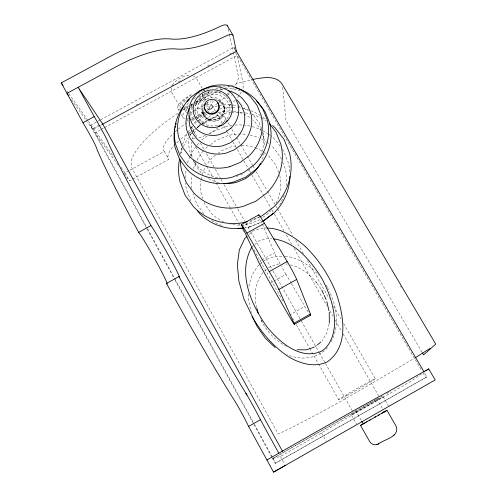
<?xml version="1.0" encoding="UTF-8"?>
<svg xmlns="http://www.w3.org/2000/svg" width="497" height="497" viewBox="0 0 497 497"><rect width="100%" height="100%" fill="white"/><g stroke="black" fill="none" stroke-linecap="round" stroke-linejoin="round"><path stroke-width="0.37" stroke-dasharray="2.48 1.86" d="M248.606 293.932L248.55 299.977L251.246 312.601M171.248 87.988L171.595 92.094L179.976 106.973M351.342 414.865L383.168 396.705L351.342 414.865L356.498 423.972M181.921 148.013L181.026 153.039A58.435 56.546 -15.6 0 1 182.275 149.417M329.138 323.839L326.833 333.009L321.963 341.091M248.854 286.409L251.73 275.636L257.514 266.28L259.26 264.864M330.996 341.793C339.513 327.02 337.208 307.904 330.008 293.019M262.913 272.549C255.172 282.395 253.545 295.901 256.831 307.773M172.36 85.192C176.137 79.675 182.604 76.016 189.195 75.196M251.718 247.332L258.819 240.958L268.001 238.268L271.809 238.684M249.214 234.466L253.141 230.95L264.006 227.769L266.23 228.011M315.042 346.825L316.775 345.39M327.535 347.558C317.496 359.051 300.492 360.667 287.073 354.591M259.838 264.392L265.64 259.664L275.543 256.222L284.371 256.191M264.628 271.151L266.342 269.753M268.628 267.889L269.772 266.957L278.134 264.044L280.289 264.037M262.919 217.4L268.392 213.288A41.649 40.419 -16.1 0 0 270.983 210.504M247.823 170.67L251.494 167.924M207.553 146.832L206.373 147.702A49.408 47.929 -15.7 0 0 204.329 149.796M210.492 144.652L216.369 140.291L227.874 135.619A46.842 45.42 -15.8 0 1 247.046 134.482M215.487 155.257L213.076 157.046A41.655 40.443 -15.7 0 0 206.491 165.221M217.891 153.461L221.507 150.777L231.223 146.832A39.499 38.331 -15.8 0 1 237.846 145.646M207.15 114.136L196.433 122.051A52.955 51.141 -15.7 0 0 194.358 124.157M210.504 115.876L202.751 121.603A38.232 36.846 -15.7 0 0 197.495 127.835M196.321 128.338L200.676 125.12M201.297 124.66L208.137 119.603L221.73 114.099A55.403 53.577 -15.7 0 1 230.832 112.452M201.695 139.968L207.193 135.892M209.635 134.084L212.691 131.823L225.34 126.698A51.533 49.924 -15.8 0 1 232.018 125.368M193.6 99.009L197.203 96.356M198.682 97.325L202.733 94.349M204.783 112.216L200.527 115.354A38.971 37.517 -15.7 0 0 197.433 118.677M207.212 110.421L208.429 109.52L217.524 105.842A36.952 35.56 -15.7 0 1 232.428 104.898M421.767 373.812L414.871 378.671A55.099 0.559 -29.7 0 1 364.966 407.714A47.65 0.441 -29.7 0 0 321.621 432.968L280.42 456.439L273.039 458.364L381.994 396.302M177.802 113.316C163.867 122.759 150.33 133.159 139.52 146.168C134.973 152.467 128.313 160.835 132.326 168.93L278.183 434.024C325.119 411.926 369.544 384.492 414.336 358.306M272.194 457.861L275.17 463.31L275.642 463.129L425.736 377.571L426.898 376.825L424.5 372.719M183.517 109.694L187.965 106.88M190.6 105.37L192.581 104.233M195.874 102.339L217.86 91.255M272.542 458.495L378.335 398.234M386.703 393.618L390.735 391.319M275.17 463.31L426.898 376.825M289.434 315.079L304.854 306.413A16.563 0.864 60.7 0 0 308.42 312.234M270.772 282.818L273.418 281.339M274.077 280.973L285.968 274.319L291.08 283.01M259.869 261.043L261.198 260.298M261.869 259.925L274.524 252.867L259.627 217.537M242.101 226.396L259.328 216.829M120.97 167.259L124.977 172.931L129.046 170.701M129.723 170.328L164.296 151.374A45.059 13.543 -29.6 0 1 174.105 132.711M124.033 173.447L129.382 180.958L132.096 179.467M132.774 179.094L168.75 159.344A45.134 13.189 -29.6 0 1 175.211 144.329M146.739 228.322L90.46 125.343L99.984 120.156M100.661 119.789L233.963 47.203L234.994 48.967M90.46 125.343L92.771 128.599L99.568 124.896M136.265 104.904L137.626 104.159M171.608 85.652L172.968 84.906M178.404 81.949L181.125 80.464M207.628 66.026L209.666 64.914M229.378 54.179L231.416 53.067M100.251 125.48L92.765 129.562L87.429 122.076M100.779 125.194L102.786 124.101M100.493 129.81L95.057 132.774L118.236 165.315M101.177 129.437L103.898 127.953M104.575 127.586L237.199 55.297L243.182 84.061A51.918 16.563 -29.7 0 1 242.561 89.211M262.702 221.575L249.836 226.837A51.564 49.98 -16.1 0 1 244.561 227.961M250.09 220.73L259.092 217.052M259.881 219.686L250.041 223.706A39.518 38.362 -16.1 0 1 243.319 224.911M249.836 226.837L261.987 221.867M220.544 90.05L223.302 88.92M223.992 88.64L229.508 86.391M236.348 176.59L242.729 173.993M211.262 112.471L215.369 110.806M218.053 112.813L219.425 112.26A36.25 34.92 -15.8 0 1 232.59 111.166M202.795 90.883L209.206 88.292M203.975 93.653L209.958 91.231M230.9 85.863L240.039 82.688L251.426 79.663M215.499 119.591L215.816 119.504M285.11 256.185C298.492 257.632 310.047 265.802 319.055 275.425M286.023 264.019L287.459 264.013M290.428 264.889L297.113 266.858L306.463 272.406L314.868 280.289M193.457 75.886L196.203 77.954L202.149 88.224M286.645 346.452C274.798 340.47 265.367 330.114 260.142 317.95M280.196 146.255L275.245 139.769A51.533 49.924 -15.8 0 0 270.809 135.824M282.445 149.206L283.346 150.386L288.359 162.817A54.335 52.645 -16.2 0 1 289.794 171.72M194.849 162.227L198.806 167.551A36.971 35.585 -15.9 0 0 217.58 177.702M193.091 159.854L195.476 165.302L201.086 172.863A36.269 34.952 -16 0 0 202.111 173.875M203.813 213.704L197.005 204.466L192.911 193.755M325.951 285.098L327.243 286.912M71.431 99.611L86.987 121.448M317.024 283.321L321.77 289.987M67.064 91.075L68.4 92.964M68.847 93.598L88 120.672M88.447 121.299L113.844 157.189M400.464 286.073L401.253 287.409M291.478 283.681L304.854 306.413M422.04 352.193L286.005 120.522L282.607 86.528M235.597 52.558L421.816 370.874M423.022 372.93L425.736 377.571M224.942 117.255L226.483 119.945M228.03 122.629L230.353 126.667M231.9 129.35L236.15 136.75M236.535 137.42L240.399 144.142M240.79 144.813L252.383 164.979M252.768 165.65L254.706 169.011M256.247 171.701L267.075 190.525M267.461 191.196L277.121 208.001M277.512 208.672L292.969 235.559M295.678 240.262L303.406 253.706M307.276 260.428L329.306 298.747M333.562 306.14L340.905 318.912M343.607 323.615L375.303 378.733M208.088 91.995L212.275 99.276M383.168 396.705L388.381 405.782M211.84 105.115L215.313 111.166M216.86 113.856L223.42 125.287M223.805 125.965L226.893 131.345M227.278 132.016L232.683 141.434M233.068 142.105L243.487 160.264M243.872 160.935L247.73 167.663M249.277 170.353L250.432 172.372M251.979 175.062L263.938 195.911M264.323 196.582L271.66 209.361M272.045 210.032L273.971 213.399M274.363 214.07L284.011 230.888M286.322 234.919L291.727 244.338M294.044 248.37L326.846 305.543M329.933 310.923L333.021 316.303M335.338 320.335L341.514 331.101M343.054 333.791L378.944 396.339M202.298 94.219L205.652 100.077M207.007 102.45L209.616 107.004M376.689 398.513L382.41 408.497M183.965 108.209L186.561 112.776M188.04 115.391L189.152 117.348M355.603 410.547L361.282 420.549M188.158 121.398L187.009 119.373A14.338 4.516 -29.7 0 0 188.612 120.467M191.215 126.791L197.334 137.582M200.39 142.981L204.596 150.398M206.51 153.766L214.921 168.607M215.307 169.278L220.656 178.721M221.041 179.392L223.718 184.114M224.097 184.791L237.485 208.392M237.864 209.069L245.512 222.557M245.897 223.228L250.488 231.322M250.867 231.993L272.66 270.436M273.046 271.107L300.958 320.341M301.344 321.012L318.931 352.038M319.316 352.708L325.05 362.829M325.436 363.5L352.584 411.379M177.814 108.501L179.324 111.16M181.2 114.478L182.71 117.137M195.967 147.292L206.274 165.513M206.653 166.184L212.759 176.982M214.288 179.678L215.816 182.38M216.195 183.051L229.552 206.665M229.931 207.342L238.33 222.184M238.709 222.861L241.002 226.905M242.524 229.608L243.673 231.633M253.973 249.848L283.358 301.797M292.522 317.993L294.429 321.366M296.336 324.74L309.308 347.683M309.693 348.354L318.086 363.195M318.471 363.872L338.693 399.631M164.296 151.374L168.75 159.344M321.621 432.968L326.243 441.249M124.977 172.931L129.382 180.958M280.42 456.439L284.638 464.136M92.771 128.599L147.149 228.067M147.522 228.75L254.042 423.612M254.414 424.289L275.642 463.129M147.106 228.987L174.664 279.407M175.025 280.066L253.582 423.804M253.93 424.444L271.822 457.178M327.554 287.595L329.704 292.342M261.087 319.801L262.584 323.218M281.488 159.332L280.637 157.214L273.275 147.541A46.842 45.42 -15.8 0 0 271.07 145.466M282.631 162.165L285.191 168.526A49.396 47.898 -16.2 0 1 286.197 186.133M261.571 128.878L259.111 122.74L253.333 115.161A36.952 35.56 -15.7 0 0 252.283 114.148M278.749 172.614L275.742 165.103L269.536 156.934A39.499 38.331 -15.8 0 0 267.951 155.424M261.043 130.879L260.235 128.866L254.563 121.423A36.25 34.92 -15.8 0 0 252.998 119.945M262.385 134.227L263.727 137.576A38.226 36.828 -16 0 1 264.789 146.236M193.656 160.581L195.476 165.302M191.774 156.418L189.655 150.92A38.971 37.517 -15.7 0 1 188.86 139.141M202.857 198.769L201.533 195.327A41.655 40.443 -15.7 0 1 200.9 180.585M204.18 202.211L205.236 204.963L211.362 213.269A39.518 38.362 -16.1 0 0 223.488 221.699M190.805 200.95L186.543 189.779A54.353 52.682 -15.7 0 1 185.449 183.107M202.677 111.98L203.23 113.571M223.923 106.656L224.371 108.271M228.117 28.956L229.092 33.461M229.254 34.212L233 51.483M233.161 52.235L238.2 75.513A51.825 16.997 -29.7 0 1 234.901 86.049M233.963 47.203L234.814 51.216M262.664 131.606L263.727 137.576M234.118 87.18A51.825 16.997 -29.7 0 1 231.341 90.696M229.477 92.765A51.825 16.997 -29.7 0 1 227.955 94.337M227.427 94.859A51.825 16.997 -29.7 0 1 207.206 110.564M204.161 112.446A51.825 16.997 -29.7 0 1 198.552 115.664A45.059 13.543 -29.6 0 0 194.861 117.752M175.211 131.717A45.059 13.543 -29.6 0 1 177.566 129.705M178.181 129.201A45.059 13.543 -29.6 0 1 186.468 123.051M191.252 119.932A45.059 13.543 -29.6 0 1 194.252 118.112M208.063 91.982A17.258 5.653 -29.7 0 1 192.917 106.551M192.258 106.867A17.258 5.653 -29.7 0 1 189.028 108.259M188.394 108.489A17.258 5.653 -29.7 0 1 182.237 109.98M180.92 110.011A17.258 5.653 -29.7 0 1 179.212 104.084A17.258 5.653 -29.7 0 1 192.991 93.722M203.857 90.317A17.258 5.653 -29.7 0 1 205.162 90.317M212.996 100.568A17.289 5.51 -29.7 0 1 206.938 109.253M203.515 111.738A17.289 5.51 -29.7 0 1 195.793 115.963M193.861 116.764A17.289 5.51 -29.7 0 1 190.805 117.795M188.58 118.323A17.289 5.51 -29.7 0 1 187.089 118.534M184.66 118.46A17.289 5.51 -29.7 0 1 188.009 108.862M190.811 106.706A17.289 5.51 -29.7 0 1 192.041 105.861M195.955 103.5A17.289 5.51 -29.7 0 1 207.342 99.17M176.646 142.887A45.134 13.189 -29.6 0 1 178.734 140.931M181.007 138.943A45.134 13.189 -29.6 0 1 187.425 133.917M188.636 133.047A45.134 13.189 -29.6 0 1 190.513 131.736M192.426 130.444A45.134 13.189 -29.6 0 1 194.165 129.307M197.738 127.089A45.134 13.189 -29.6 0 1 200.788 125.3M241.12 92.262A51.918 16.563 -29.7 0 1 239.771 94.43M238.976 95.554A51.918 16.563 -29.7 0 1 236.684 98.443M235.261 100.052A51.918 16.563 -29.7 0 1 232.764 102.643M231.13 104.221A51.918 16.563 -29.7 0 1 203.254 123.915M205.037 93.281A14.301 4.69 -29.7 0 1 194.122 104.525M192.494 105.37A14.301 4.69 -29.7 0 1 190.86 106.128M187.711 107.327A14.301 4.69 -29.7 0 1 183.629 108.209M181.604 108.116A14.301 4.69 -29.7 0 1 190.873 95.598M201.533 91.914A14.301 4.69 -29.7 0 1 202.614 91.914M202.54 94.647A11.443 3.752 -29.7 0 1 196.327 102.133M192.494 104.333A11.443 3.752 -29.7 0 1 191.19 104.942M188.661 105.898A11.443 3.752 -29.7 0 1 184.524 106.619M182.753 106.01A11.443 3.752 -29.7 0 1 187.431 98.903M198.732 93.678A11.443 3.752 -29.7 0 1 199.719 93.56M205.857 106.122A11.468 3.616 -29.7 0 1 207.491 111.061M205.609 112.732A11.468 3.616 -29.7 0 1 195.65 118.187M194.476 118.534A11.468 3.616 -29.7 0 1 191.525 118.957M190.208 115.552A11.468 3.616 -29.7 0 1 192.426 113.111M194.544 111.403A11.468 3.616 -29.7 0 1 202.31 107.153M206.069 104.817A14.338 4.516 -29.7 0 1 208.349 111.744M205.727 113.838A14.338 4.516 -29.7 0 1 197.831 118.373M194.681 119.591A14.338 4.516 -29.7 0 1 191.848 120.342M190.618 113.266A14.338 4.516 -29.7 0 1 192.793 111.477M193.271 111.123A14.338 4.516 -29.7 0 1 203.006 105.805M202.316 123.716A20.029 6.001 -29.7 0 1 221.637 116.248A20.029 6.001 -29.7 0 1 222.743 123.473M222.333 123.927A20.029 6.001 -29.7 0 1 221.42 124.859M218.127 127.723A20.029 6.001 -29.7 0 1 207.491 134.389M205.23 135.457A20.029 6.001 -29.7 0 1 197.551 138.154M195.228 138.57A20.029 6.001 -29.7 0 1 191.438 138.284M190.245 135.389A20.029 6.001 -29.7 0 1 191.451 133.053M192.488 131.724A20.029 6.001 -29.7 0 1 194.805 129.344M197.123 127.369A20.029 6.001 -29.7 0 1 201.21 124.424M285.968 274.319A18.594 0.957 60.8 0 1 281.339 266.187M280.202 264.118A18.594 0.957 60.8 0 1 274.524 252.867M217.288 125.511A16.494 15.774 -16 0 1 197.129 109.191A16.494 15.774 -16 0 1 220.003 95.511A16.494 15.774 -16 0 1 225.8 120.423M224.799 121.442A16.494 15.774 -16 0 1 221.314 123.946M231.235 105.606A18.321 17.519 -16 0 1 231.565 109.421M203.689 124.53A18.321 17.519 -16 0 1 202.621 95.368A18.321 17.519 -16 0 1 231.068 104.867M214.331 98.853A10.953 10.474 -16 0 1 223.942 111.446A10.953 10.474 -16 0 1 209.485 119.268A10.953 10.474 -16 0 1 203.671 104.618M217.344 100.226A10.928 10.449 -16 0 1 223.843 113.347A10.928 10.449 -16 0 1 210.194 120.187A10.928 10.449 -16 0 1 203.13 107.352M219.5 101.904A10.897 10.425 -16 0 1 223.513 115.416A10.897 10.425 -16 0 1 209.784 120.746A10.897 10.425 -16 0 1 203.403 108.153M206.361 103.488A10.897 10.425 -16 0 1 211.306 100.816M220.649 92.2A27.366 26.217 -15.9 0 0 210.591 93.014L203.838 95.747L197.98 100.065A28.857 27.652 -15.9 0 0 195.507 102.736M226.949 93.566A27.366 26.217 -15.9 0 1 231.496 95.617M250.171 226.731A46.867 45.469 -16.1 0 1 245.096 227.794M221.637 225.539A46.867 45.469 -16.1 0 1 210.691 219.829M250.084 135.022A46.842 45.42 -15.8 0 1 258.831 137.781M261.615 139.079A46.842 45.42 -15.8 0 1 266.206 141.751M266.839 142.179A46.842 45.42 -15.8 0 1 268.703 143.527M235.044 125.058A51.533 49.924 -15.8 0 1 242.555 125.033M243.306 125.095A51.533 49.924 -15.8 0 1 250.022 126.089M252.196 126.611A51.533 49.924 -15.8 0 1 262 130.27M262.671 130.605A51.533 49.924 -15.8 0 1 267.777 133.618M268.399 134.041A51.533 49.924 -15.8 0 1 270.213 135.364M284.11 195.085A49.396 47.898 -16.2 0 1 279.768 204.46M191.811 188.512A49.408 47.929 -15.7 0 1 191.929 175.453M193.463 168.669A49.408 47.929 -15.7 0 1 195.644 162.867M197.023 160.065A49.408 47.929 -15.7 0 1 203.832 150.336M185.213 177.845A54.353 52.682 -15.7 0 1 185.803 170.359M187.481 162.991A54.353 52.682 -15.7 0 1 189.885 156.617M190.208 155.928A54.353 52.682 -15.7 0 1 196.582 145.615M197.06 145.018A54.353 52.682 -15.7 0 1 200.62 141.03M241.567 145.466A39.499 38.331 -15.8 0 1 254.669 147.64M255.371 147.889A39.499 38.331 -15.8 0 1 263.882 152.244M264.491 152.66A39.499 38.331 -15.8 0 1 265.678 153.536M201.018 179.839A41.655 40.443 -15.7 0 1 201.794 176.186M202.198 174.758A41.655 40.443 -15.7 0 1 205.373 167.16M239.548 225.079A39.518 38.362 -16.1 0 1 229.85 223.88M279.736 175.373A41.649 40.419 -16.1 0 1 276.083 202.987M218.947 86.267A46.389 44.556 -15.9 0 1 225.035 86.143M228.086 86.372A46.389 44.556 -15.9 0 1 229.608 86.565M190.954 105.681A34.163 32.752 -15.8 0 1 192.998 102.755M219.78 89.566A32.392 31.05 -15.8 0 1 224.42 89.87M190.022 113.614A28.857 27.652 -15.9 0 1 192.668 106.93M215.692 88.888A47.774 45.91 -15.9 0 1 220.879 88.28M225.303 88.199A47.774 45.91 -15.9 0 1 243.605 92.28M189.556 134.706A38.971 37.517 -15.7 0 1 190.314 131.823M191.587 128.307A38.971 37.517 -15.7 0 1 192.525 126.244M194.352 122.958A38.971 37.517 -15.7 0 1 195.594 121.088M183.933 108.234A50.39 48.451 -15.9 0 1 189.4 102.109M233.174 105.004A36.952 35.56 -15.7 0 1 241.057 107.141M243.778 108.34A36.952 35.56 -15.7 0 1 248.233 110.93M262.832 132.32A38.965 37.499 -16 0 1 260.72 155.014M231.602 112.378A55.403 53.577 -15.7 0 1 239.243 112.247M240.014 112.297A55.403 53.577 -15.7 0 1 244.599 112.776M245.363 112.894A55.403 53.577 -15.7 0 1 250.581 113.987M252.041 114.391A55.403 53.577 -15.7 0 1 260.59 117.652M261.273 117.982A55.403 53.577 -15.7 0 1 266.516 120.964M183.461 146.559A58.435 56.546 -15.6 0 1 188.332 137.806M190.134 135.283A58.435 56.546 -15.6 0 1 191.581 133.451M192.084 132.854A58.435 56.546 -15.6 0 1 195.228 129.419M219.481 109.141A50.209 48.464 -15.7 0 1 231.142 107.427M232.602 107.402A50.209 48.464 -15.7 0 1 237.249 107.594M238.026 107.669A50.209 48.464 -15.7 0 1 250.059 110.402M250.786 110.669A50.209 48.464 -15.7 0 1 260.36 115.534M262.882 117.298A50.209 48.464 -15.7 0 1 265.87 119.721M180.579 154.325A52.955 51.141 -15.7 0 1 181.567 148.168M182.561 144.428A52.955 51.141 -15.7 0 1 186.928 134.271M188.052 132.376A52.955 51.141 -15.7 0 1 190.102 129.319M190.544 128.723A52.955 51.141 -15.7 0 1 192.382 126.381M233.323 111.247A36.25 34.92 -15.8 0 1 238.361 112.185M239.759 112.583A36.25 34.92 -15.8 0 1 243.195 113.819M243.872 114.105A36.25 34.92 -15.8 0 1 250.159 117.683M264.18 152.803A38.226 36.828 -16 0 1 261.205 161.923M192.103 156.53A38.232 36.846 -15.7 0 1 191.712 142.049M192.339 139.179A38.232 36.846 -15.7 0 1 193.196 136.389M194.284 133.643A38.232 36.846 -15.7 0 1 195.948 130.332M218.786 182.679A36.269 34.952 -16 0 1 206.69 177.516M346.937 395.513A21.104 0.584 -29.7 0 0 375.322 378.813A21.104 0.584 -29.7 0 0 348.807 393.282A21.104 0.584 -29.7 0 0 346.937 395.513M209.454 119.566A11.76 11.245 -16.1 0 0 224.197 105.793A11.76 11.245 -16.1 0 0 204.745 100.667A11.76 11.245 -16.1 0 0 209.454 119.566"/><path stroke-width="0.75" d="M251.718 247.332C237.156 273.325 251.364 305.133 267.144 327.125C279.823 342.296 300.281 360.487 321.447 351.286C331.232 344.943 334.344 333.145 334.655 322.112C334.121 306.432 328.939 291.435 321.46 277.761C310.457 260.36 294.969 241.635 273.331 238.852M246.978 236.479L244.735 238.485L239.343 249.885L237.336 264.423L238.883 281.153L243.897 298.964L257.067 326.312L265.162 337.997L275.152 347.571M227.464 25.956A8.337 3.081 -31 0 0 219.898 26.521L216.512 28.149A74.438 29.516 -31.6 0 1 170.738 38.99A69.816 26.092 -28.6 0 0 110.756 56.118L61.268 82.893L82.993 122.728A18.172 0.795 60.5 0 1 95.94 146.472A147.224 6.287 60.9 0 0 138.675 232.354A29.851 1.46 60.8 0 1 156.928 262.838A29.851 1.46 60.8 0 1 166.507 283.476A148.696 6.38 60.9 0 0 235.211 401.669A19.11 0.895 61.2 0 1 248.599 426.426L273.53 472.15L435.179 379.938L428.712 368.911L425.848 370.942M317.347 344.912L320.807 342.048M263.05 221.053L271.958 214.344A49.396 47.898 -16.2 0 0 273.002 213.294M262.702 221.575L273.822 213.207M361.661 421.214L363.406 423.742M378.298 444.014C375.409 445.716 371.334 444.629 369.743 441.647L360.524 425.389L362.891 424.016M377.863 444.225C384.156 439.298 399.613 437.093 396.264 426.525L386.964 410.311L383.684 412.156M393.289 435.515L393.674 435.266M393.891 435.123L394.307 434.844M430.16 348.372L414.964 357.921M386.964 410.311L378.403 415.219M383.783 412.131L384.318 411.82L381.708 413.324M366.569 421.91L367.563 421.338M273.53 472.15L285.34 465.422M369.333 420.4L375.751 416.734M374.521 417.449L379.578 414.554M266.889 459.967L319.59 429.955A74.898 0.876 -29.7 0 1 376.527 398.047A80.228 1 -29.8 0 0 418.766 374.471L428.712 368.911M370.228 419.884L360.524 425.389M248.599 426.426L260.422 419.723A19.097 0.659 61.1 0 0 246.966 395.028A148.603 4.69 60.9 0 1 178.895 276.587A29.826 1.069 60.8 0 0 168.937 256.185A29.826 1.069 60.8 0 0 150.958 225.576A147.131 4.622 60.9 0 1 107.222 140.316A18.159 0.584 60.6 0 0 94.231 116.615L78.166 87.317L102.786 124.101L282.75 451.785M365.674 422.475L363.17 423.879M293.982 323.255L278.86 289.428A15.245 0.578 60.8 0 0 269.244 271.579L246.879 233.081A18.339 0.683 60.9 0 0 242.101 226.396L258.533 261.789A18.613 0.64 60.8 0 0 270.113 283.184L288.763 315.452A16.581 0.578 60.8 0 0 293.982 323.255L310.401 314.017L296.672 279.451A15.233 0.864 60.8 0 0 287.179 261.559L264.491 223.296A18.321 1.013 60.9 0 0 258.775 215.325M294.336 324.336L310.656 315.154M269.244 271.579L287.179 261.559M278.86 289.428L296.672 279.451M241.449 224.507L258.825 214.866M246.879 233.081L264.491 223.296M166.507 283.476L178.895 276.587M138.675 232.354L150.958 225.576M82.993 122.728L94.231 116.615M102.295 124.368L236.373 51.321L233.093 35.542A8.356 3.001 -31 0 0 225.557 36.182L222.159 37.828A74.593 28.783 -31.5 0 1 176.472 48.998A69.959 25.44 -28.6 0 0 116.559 66.511L66.989 93.374L68.319 95.244M378.552 443.883L378.95 443.691M259.782 216.767L261.857 215.922L273.822 206.926A58.416 56.503 -16.2 0 0 289.447 152.809L284.06 139.471L275.35 128.083A55.403 53.577 -15.7 0 0 272.598 125.524M229.744 166.694L240.157 162.457L249.165 155.741A44.003 42.22 -16.1 0 0 261.105 115.323L257.098 105.345L250.575 96.822A41.736 40.04 -15.9 0 0 210.175 86.366L199.912 90.516L190.985 97.089A44.016 42.245 -15.8 0 0 178.647 137.129L182.511 147.199L188.947 155.865A41.754 40.077 -16.1 0 0 229.744 166.7M314.334 347.068L306.55 349.795L297.069 349.795M376.67 444.647L377.577 444.349M252.923 79.358C262.18 77.805 274.76 74.892 281.6 83.229L435.732 344.098L423.612 354.87L422.431 352.864M266.97 228.092C281.06 228.123 293.124 236.504 303.692 244.971C317.738 258.117 328.442 274.338 335.792 292.068C343.551 314.11 349.646 345.943 327.399 361.785C314.887 367.879 300.921 363.785 289.434 357.343C273.704 347.192 261.503 332.704 252.085 316.664M269.473 123.623L275.965 132.109L280.836 144.18A52.943 51.104 -16.1 0 1 266.609 193.109L255.775 201.242L243.232 206.361A50.234 48.52 -16 0 1 194.041 193.153L186.288 182.629L181.629 170.434A52.955 51.141 -15.7 0 1 180.343 159.705M237.112 99.897L241.374 105.488L243.984 112.036A28.851 27.646 -16.1 0 1 236.094 138.458L230.198 142.844L223.389 145.609A27.372 26.235 -16.1 0 1 196.688 138.57L192.463 132.91L189.916 126.331A28.857 27.652 -15.9 0 1 189.382 117.149M197.539 210.778L199.316 213.188A51.564 49.98 -16.1 0 0 243.027 228.185M315.732 281.501L316.595 282.712M61.268 82.893L63.051 85.409M245.903 393.251L246.966 395.028M227.322 25.589L232.956 35.188M235.684 50.141L424.158 372.135M260.422 419.723L278.774 453.196M321.77 289.987L323.609 294.062M324.224 295.423L326.069 299.498M258.397 313.65L256.992 308.525M326.852 301.611L328.921 310.656M329.262 312.166L329.318 323.137M310.401 314.017A16.563 0.864 60.7 0 1 310.134 314.682M217.63 102.749A7.362 7.039 -16.1 0 1 214.48 113.807A7.362 7.039 -16.1 0 1 204.553 107.83M204.851 105.389A7.362 7.039 -16.1 0 1 205.64 103.693M227.266 120.392A18.321 17.519 -16 0 1 225.862 121.858M221.382 124.958A18.321 17.519 -16 0 1 218.177 126.207M289.919 176.23A54.335 52.645 -16.2 0 1 273.822 213.207M243.617 227.999A46.867 45.469 -16.1 0 1 237.703 228.353M235.541 87.795A46.389 44.556 -15.9 0 1 255.526 99.332L262.776 108.812L267.249 119.914A48.917 46.985 -16.2 0 1 254.01 164.911L243.99 172.391L232.41 177.112A46.42 44.6 -16.1 0 1 187.021 165.029L179.871 155.368L175.578 144.155A48.93 47.016 -15.8 0 1 183.704 105.973M228.21 90.616A32.392 31.05 -15.8 0 1 242.679 98.822L247.723 105.445L250.823 113.192A34.15 32.74 -16 0 1 241.511 144.503L234.528 149.703L226.464 152.983A32.404 31.075 -16 0 1 194.83 144.627L189.829 137.917L186.822 130.115A34.163 32.752 -15.8 0 1 189.432 108.396M187.158 101.81A48.93 47.016 -15.8 0 1 189.314 99.624M256.477 100.748A47.774 45.91 -15.9 0 1 257.576 101.81L265.05 111.576L269.654 123.014A50.377 48.42 -16.2 0 1 256.036 169.39L245.723 177.1L233.789 181.964A47.799 45.966 -16.2 0 1 187.034 169.502L179.672 159.537L175.255 147.988A50.39 48.451 -15.9 0 1 174.782 129.058M175.062 127.605A50.39 48.451 -15.9 0 1 175.391 126.163M175.764 124.741A50.39 48.451 -15.9 0 1 176.174 123.331M179.547 158.997A58.435 56.546 -15.6 0 0 179.989 181.784L185.12 195.278L193.687 206.92A55.434 53.645 -16.1 0 0 247.295 221.768M260.534 163.258A38.226 36.828 -16 0 1 253.377 172.788L245.561 178.628L236.529 182.312A36.269 34.952 -16 0 1 223.942 183.455M230.95 128.176L225.657 132.103L219.55 134.575A24.558 23.496 -16.1 0 1 195.619 128.288L191.83 123.225L189.543 117.329A25.887 24.763 -16 0 1 196.781 93.796L202.043 89.92L208.1 87.472A24.546 23.477 -16 0 1 231.9 93.629L235.715 98.648L238.051 104.507A25.881 24.757 -16.1 0 1 230.95 128.176M209.517 113.279A7.38 7.057 -16.1 0 0 218.779 104.643A7.38 7.057 -16.1 0 0 206.572 101.419A7.38 7.057 -16.1 0 0 209.517 113.279M207.243 126.94A19.669 18.805 -16.1 0 0 231.869 103.873A19.669 18.805 -16.1 0 0 199.309 95.337A19.669 18.805 -16.1 0 0 207.243 126.94"/></g></svg>
